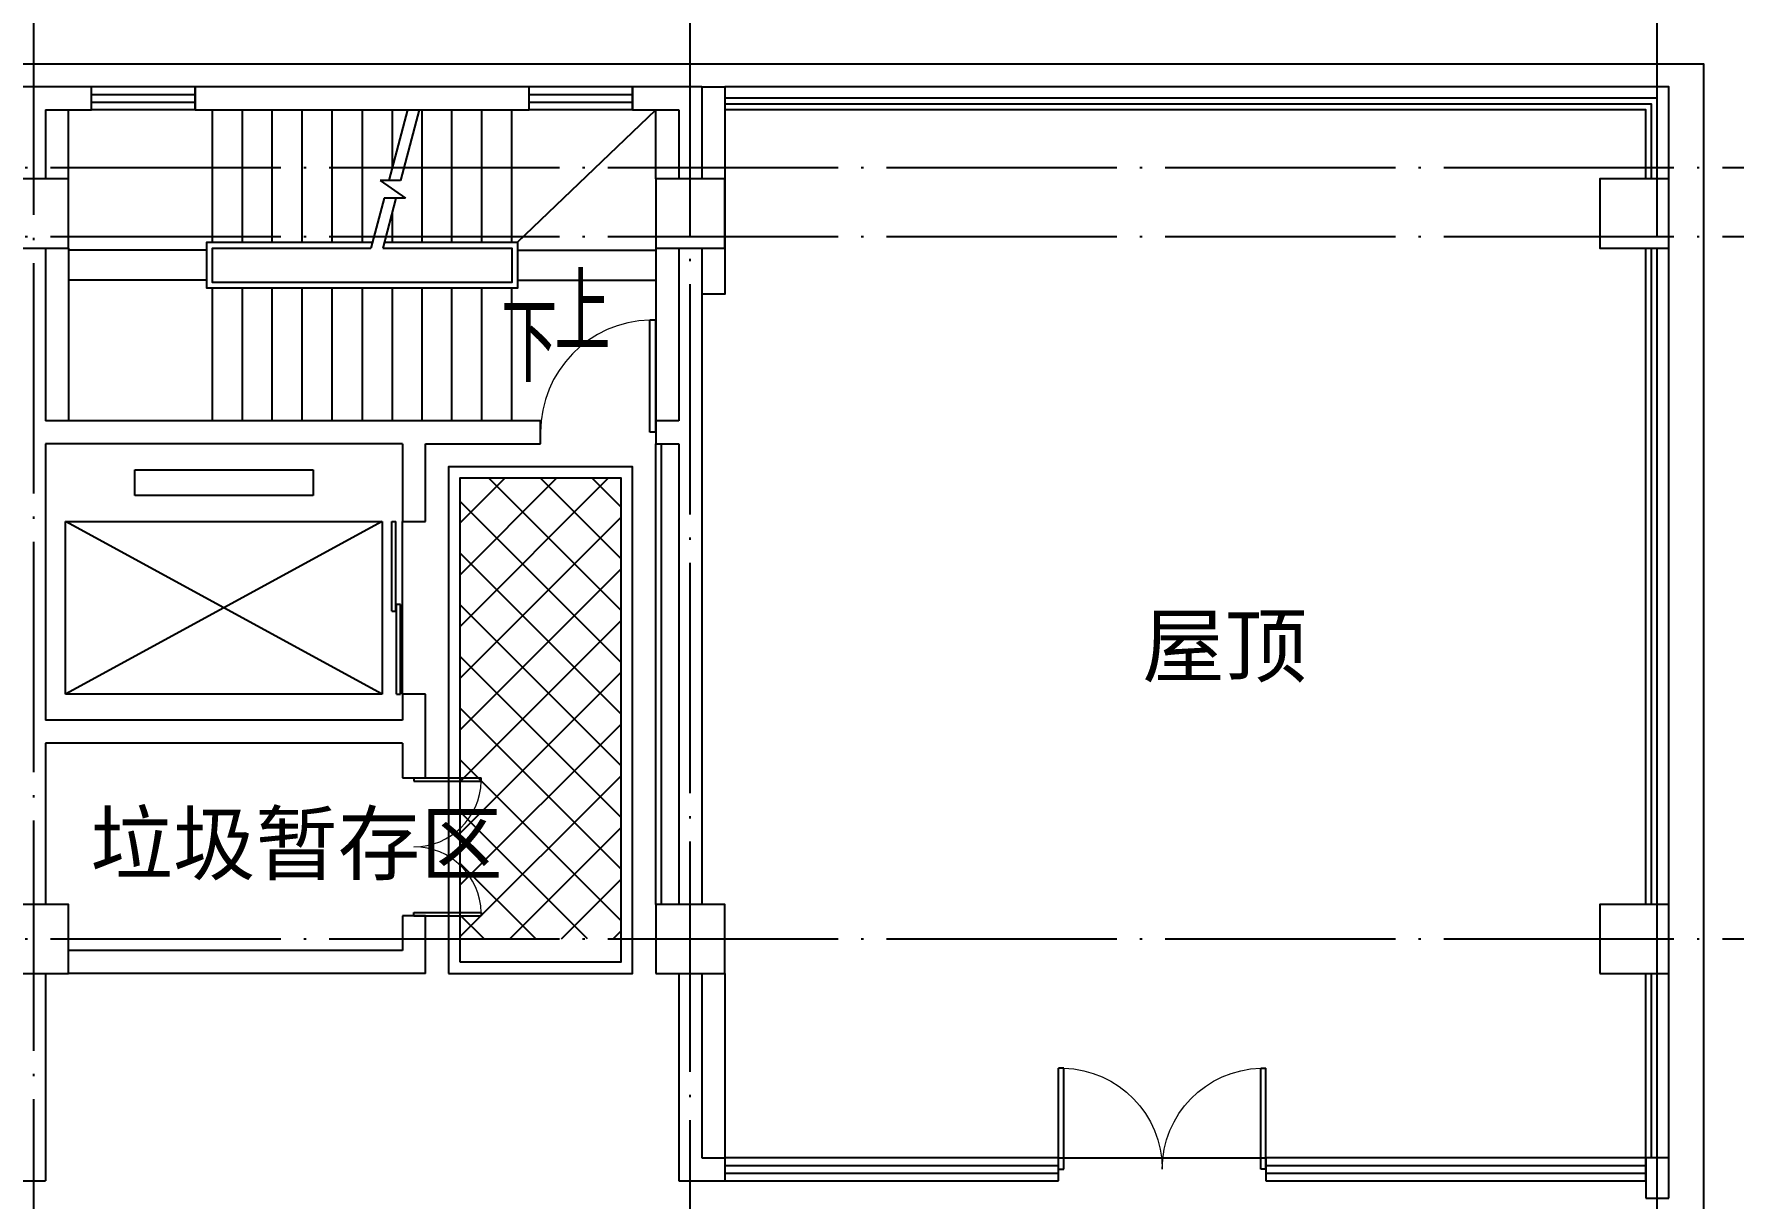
# Model space of a CAD drawing. Extents: x 122060 to 300410, y -425997 to -174060.
# Drawn here: x 241593 to 256350, y -387976 to -377867 of the extents above; entities that cross this region are included whole.
import ezdxf

# ---------------------------------------------------------------- set-up
doc = ezdxf.new("R2010")
doc.units = 0
doc.header["$LTSCALE"] = 1000
doc.header["$MEASUREMENT"] = 0
doc.linetypes.add('DOTE', pattern=[2.42, 2, -0.2, 0.02, -0.2])
doc.layers.get('0').update_dxf_attribs({"linetype": 'CONTINUOUS'})
for name, color, linetype in [('BALCONY', 6, 'CONTINUOUS'), ('DIM_SYMB', 3, 'CONTINUOUS'), ('DOTE', 1, 'CONTINUOUS'), ('STAIR', 2, 'CONTINUOUS'), ('WALL', 255, 'CONTINUOUS'), ('WINDOW', 4, 'CONTINUOUS'), ('WR-COLUMN', 255, 'CONTINUOUS'), ('WR-WALL', 255, 'CONTINUOUS'), ('平面填充', 251, 'CONTINUOUS'), ('平面看线', 8, 'CONTINUOUS')]:
    doc.layers.add(name, color=color, linetype=linetype)
doc.layers.add('PUB_TEXT', color=7, linetype='CONTINUOUS', lineweight=0)
doc.styles.add('_TCH_DIM', font='SIMPLEX', dxfattribs={"bigfont": 'GBCBIG'})
doc.styles.add('宋体', font='SimSun.ttf')

# ---------------------------------------------------------------- blocks, each defined once
blk = doc.blocks.new('_FZHK')
blk.add_lwpolyline([(-0.5, -0.5), (0.5, -0.5), (0.5, 0.5), (-0.5, 0.5)], close=True)
blk = doc.blocks.new('$TCHSYS$WIN2D')
for p, q in [((-0.5, 0.5), (0.5, 0.5)), ((-0.5, 0.5), (-0.5, -0.5)), ((0.5, 0.5), (0.5, -0.5)), ((0.5, 0.167), (-0.5, 0.167)), ((0.5, -0.167), (-0.5, -0.167)), ((-0.5, -0.5), (0.5, -0.5))]:
    blk.add_line(p, q)
blk = doc.blocks.new('$DorLib2D$00000001')
for p, q in [((0.45, 0.975), (0.5, 0.975)), ((0.45, 0), (0.45, 0.975)), ((0.5, 0), (0.5, 0.975)), ((0.5, 0), (0.45, 0))]:
    blk.add_line(p, q)
at = {"lineweight": 13}
blk.add_arc((0.475, 0), 0.975, 91.4693, 180, dxfattribs=at)
blk = doc.blocks.new('$TCHSYS$LDOR12D')
for p, q in [((-0.02, 0.9582), (0.5, 0.9582)), ((-0.02, 0.9582), (-0.02, 0.7916)), ((0.5, 0.9582), (0.5, 0.7916)), ((-0.02, 0.7916), (0.5, 0.7916)), ((-0.5, 0.7499), (-0.5, 0.5833)), ((-0.5, 0.7499), (0.02, 0.7499)), ((0.02, 0.5833), (0.02, 0.7499)), ((-0.5, 0.5833), (0.02, 0.5833)), ((-0.5, 0.5), (0.5, 0.5))]:
    blk.add_line(p, q)
blk = doc.blocks.new('$DorLib2D$00000002')
for p, q in [((-0.5, 0), (-0.5, 0.4875)), ((-0.475, 0.4875), (-0.5, 0.4875)), ((-0.475, 0), (-0.475, 0.4875)), ((0.475, 0), (0.475, 0.4875)), ((0.475, 0.4875), (0.5, 0.4875)), ((0.5, 0), (0.5, 0.4875)), ((-0.5, 0), (-0.475, 0)), ((0.5, 0), (0.475, 0))]:
    blk.add_line(p, q)
at = {"lineweight": 13}
for centre, start, end in [((-0.4875, 0), 0, 88.53072), ((0.4875, 0), 91.46928, 180)]:
    blk.add_arc(centre, 0.4875, start, end, dxfattribs=at)

msp = doc.modelspace()

# ---------------------------------------------------------------- hatches: boundary and pattern name
at = {"layer": '平面填充'}
h = msp.add_hatch(dxfattribs=at)
h.set_pattern_fill('ANSI37', color=256, scale=200, style=0)
h.set_pattern_definition([(45, (-296345.24, -57608.54), (-224.5064, 224.5064), []), (135, (-296345.24, -57608.54), (-224.5064, -224.5064), [])])
h.paths.add_polyline_path([(245292.7, -385725.6), (246692.7, -385725.6), (246692.7, -381725.6), (245292.7, -381725.6)])

# ---------------------------------------------------------------- linework, layer by layer
at = {"layer": 'BALCONY', "color": 8}
for points in [[(255792.7, -385425.6), (255792.7, -378325.6), (247592.7, -378325.6)], [(255592.7, -379125.6), (255592.7, -378525.6), (247592.7, -378525.6)], [(255592.7, -385425.6), (255592.7, -379725.6)], [(255592.7, -387625.6), (255592.7, -386025.6)], [(255792.7, -387625.6), (255792.7, -386025.6)]]:
    msp.add_lwpolyline(points, dxfattribs=at)
at = {"layer": 'BALCONY'}
for points in [[(255692.7, -379125.6), (255692.7, -378425.6), (247592.7, -378425.6)], [(255642.7, -379125.6), (255642.7, -378475.6), (247592.7, -378475.6)], [(255642.7, -385425.6), (255642.7, -379725.6)], [(255692.7, -385425.6), (255692.7, -379725.6)], [(255642.7, -387625.6), (255642.7, -386025.6)], [(255692.7, -387625.6), (255692.7, -386025.6)]]:
    msp.add_lwpolyline(points, dxfattribs=at)
at = {"layer": 'DIM_SYMB'}
for points in [[(245742.7, -380650.6, 0, 0, 0), (242492.7, -380650.6, 0, 0, 0), (242492.7, -379100.6, 0, 0, 0), (243957.4, -379100.6, 160, 0, 0), (244557.4, -379100.6, 0, 0, 0)], [(246392.7, -380105.6, 0, 0, 0), (246392.7, -380105.6, 0, 0, 0), (246392.7, -379100.6, 0, 0, 0), (245246.2, -379100.6, 160, 0, 0), (244646.2, -379100.6, 0, 0, 0)]]:
    msp.add_lwpolyline(points, format="xyseb", dxfattribs=at)
at = {"layer": 'DOTE', "linetype": 'DOTE'}
for p, q in [((247292.7, -401400.9), (247292.7, -374585.9)), ((255692.7, -401400.9), (255692.7, -374585.9)), ((241592.7, -401218.4), (241592.7, -375796.5)), ((157037.6, -379025.6), (258044.4, -379025.6)), ((157037.6, -379625.6), (258044.4, -379625.6)), ((157037.6, -385725.6), (258044.4, -385725.6))]:
    msp.add_line(p, q, dxfattribs=at)
at = {"layer": 'STAIR'}
for p, q in [((241892.7, -379125.6), (241892.7, -378525.6)), ((243142.7, -379675.6), (243142.7, -378525.6)), ((243402.7, -379675.6), (243402.7, -378525.6)), ((243662.7, -379675.6), (243662.7, -378525.6)), ((243922.7, -379675.6), (243922.7, -378525.6)), ((244182.7, -379675.6), (244182.7, -378525.6)), ((244442.7, -378525.6), (244442.7, -379675.6)), ((244835.9, -378525.6), (244673.9, -379138.9)), ((244702.7, -378525.6), (244702.7, -379029.8)), ((244939.3, -378525.6), (244777.4, -379138.5)), ((244962.7, -378525.6), (244962.7, -379675.6)), ((245222.7, -379675.6), (245222.7, -378525.6)), ((245482.7, -379675.6), (245482.7, -378525.6)), ((245742.7, -379675.6), (245742.7, -378525.6)), ((245792.7, -379675.6), (246992.7, -378525.6)), ((246992.7, -379125.6), (246992.7, -378525.6)), ((244777.4, -379138.5), (244599, -379139.2)), ((244599, -379139.2), (244819.9, -379292.7)), ((244633.1, -379293.3), (244519, -379725.6)), ((244736.6, -379293), (244622.4, -379725.6)), ((244819.9, -379292.7), (244633.1, -379293.3)), ((244702.7, -379421.4), (244702.7, -379675.6)), ((241892.7, -379725.6), (241892.7, -381225.6)), ((243092.7, -379745.6), (241892.7, -379745.6)), ((245792.7, -379745.6), (246992.7, -379745.6)), ((246992.7, -379725.6), (246992.7, -381225.6)), ((243092.7, -380005.6), (241892.7, -380005.6)), ((245792.7, -380005.6), (246992.7, -380005.6)), ((243142.7, -381225.6), (243142.7, -380075.6)), ((243402.7, -381225.6), (243402.7, -380075.6)), ((243662.7, -381225.6), (243662.7, -380075.6)), ((243922.7, -381225.6), (243922.7, -380075.6)), ((244182.7, -381225.6), (244182.7, -380075.6)), ((244442.7, -380075.6), (244442.7, -381225.6)), ((244702.7, -380075.6), (244702.7, -381225.6)), ((244962.7, -380075.6), (244962.7, -381225.6)), ((245222.7, -381225.6), (245222.7, -380075.6)), ((245482.7, -381225.6), (245482.7, -380075.6)), ((245742.7, -381225.6), (245742.7, -380075.6)), ((242467.7, -381875.6), (242467.7, -381650.6)), ((242467.7, -381650.6), (244017.7, -381650.6)), ((244017.7, -381650.6), (244017.7, -381875.6)), ((244017.7, -381875.6), (242467.7, -381875.6)), ((241867.7, -383600.6), (241867.7, -382100.6)), ((241867.7, -382100.6), (244617.7, -382100.6)), ((244617.7, -382100.6), (241867.7, -383600.6)), ((244617.7, -383600.6), (241867.7, -382100.6)), ((244617.7, -382100.6), (244617.7, -383600.6)), ((244617.7, -383600.6), (241867.7, -383600.6))]:
    msp.add_line(p, q, dxfattribs=at)
for points in [[(244635.6, -379675.6), (245792.7, -379675.6), (245792.7, -380075.6), (243092.7, -380075.6), (243092.7, -379675.6), (244532.2, -379675.6)], [(244622.4, -379725.6), (245742.7, -379725.6), (245742.7, -380025.6), (243142.7, -380025.6), (243142.7, -379725.6), (244519, -379725.6)]]:
    msp.add_lwpolyline(points, dxfattribs=at)
at = {"layer": 'WALL'}
for p, q in [((244792.7, -385825.6), (241892.7, -385825.6)), ((244992.7, -386025.6), (241892.7, -386025.6)), ((247392.7, -387625.6), (247593.5, -387625.6)), ((247593.5, -387625.6), (247593.5, -387825.6)), ((240892.7, -387825.6), (241692.7, -387825.6)), ((247192.7, -387825.6), (247593.5, -387825.6))]:
    msp.add_line(p, q, dxfattribs=at)
at = {"layer": 'WALL', "color": 4}
for p, q in [((250492.7, -387625.6), (247593.5, -387625.6)), ((250492.7, -387825.6), (250492.7, -387625.6)), ((255592.7, -387625.6), (252292.7, -387625.6)), ((252292.7, -387625.6), (252292.7, -387825.6)), ((255592.7, -387825.6), (255592.7, -387625.6)), ((247593.5, -387692.3), (250492.7, -387692.3)), ((247593.5, -387758.9), (250492.7, -387758.9)), ((247593.5, -387825.6), (250492.7, -387825.6)), ((252292.7, -387692.3), (255592.7, -387692.3)), ((252292.7, -387758.9), (255592.7, -387758.9)), ((252292.7, -387825.6), (255592.7, -387825.6))]:
    msp.add_line(p, q, dxfattribs=at)
at = {"layer": 'WINDOW'}
msp.add_line((250492.7, -387625.6), (252292.7, -387625.6), dxfattribs=at)
at = {"layer": 'WR-WALL'}
for p, q in [((242092.7, -378325.6), (241492.7, -378325.6)), ((242092.7, -378525.6), (242092.7, -378325.6)), ((245892.7, -378325.6), (242992.7, -378325.6)), ((242992.7, -378325.6), (242992.7, -378525.6)), ((245892.7, -378525.6), (245892.7, -378325.6)), ((247392.7, -378325.6), (246792.7, -378325.6)), ((246792.7, -378325.6), (246792.7, -378525.6)), ((247392.7, -378325.6), (247392.7, -379125.6)), ((241692.7, -378525.6), (242092.7, -378525.6)), ((241692.7, -378525.6), (241692.7, -379025.6)), ((242992.7, -378525.6), (245892.7, -378525.6)), ((246792.7, -378525.6), (247192.7, -378525.6)), ((247192.7, -378525.6), (247192.7, -379125.6)), ((241692.7, -379025.6), (241692.7, -379125.6)), ((241692.7, -379725.6), (241692.7, -381225.6)), ((247192.7, -379725.6), (247192.7, -381225.6)), ((247392.7, -379725.6), (247392.7, -381325.6)), ((244892.7, -381225.6), (241692.7, -381225.6)), ((245992.7, -381225.6), (244892.7, -381225.6)), ((245992.7, -381425.6), (245992.7, -381225.6)), ((247192.7, -381225.6), (246992.7, -381225.6)), ((246992.7, -381225.6), (246992.7, -381425.6)), ((247392.7, -381325.6), (247392.7, -385425.6)), ((244792.7, -381425.6), (241692.7, -381425.6)), ((241692.7, -381425.6), (241692.7, -383825.6)), ((244792.7, -381425.6), (244792.7, -382100.6)), ((244992.7, -381425.6), (245992.7, -381425.6)), ((244992.7, -382100.6), (244992.7, -381425.6)), ((246992.7, -385425.6), (246992.7, -381425.6)), ((246992.7, -381425.6), (247192.7, -381425.6)), ((247042.7, -385425.6), (247042.7, -381425.6)), ((247192.7, -381425.6), (247192.7, -385425.6)), ((244792.7, -382100.6), (244992.7, -382100.6)), ((244992.7, -383600.6), (244792.7, -383600.6)), ((244792.7, -383600.6), (244792.7, -383825.6)), ((244992.7, -383925.6), (244992.7, -383600.6)), ((244792.7, -383825.6), (241692.7, -383825.6)), ((244992.7, -384325.6), (244992.7, -383925.6)), ((244792.7, -384025.6), (241692.7, -384025.6)), ((241692.7, -384025.6), (241692.7, -385425.6)), ((244792.7, -384025.6), (244792.7, -384325.6)), ((244792.7, -384325.6), (244992.7, -384325.6)), ((244992.7, -385525.6), (244792.7, -385525.6)), ((244792.7, -385525.6), (244792.7, -385825.6)), ((244992.7, -386025.6), (244992.7, -385525.6)), ((241692.7, -386025.6), (241692.7, -387825.6)), ((247192.7, -386025.6), (247192.7, -387825.6)), ((247392.7, -386025.6), (247392.7, -387625.6)), ((247592.7, -386025.6), (247592.7, -387625.6)), ((255592.7, -387625.6), (255592.7, -387975.6)), ((255792.7, -387625.6), (255592.7, -387625.6)), ((255792.7, -387975.6), (255792.7, -387625.6)), ((255592.7, -387975.6), (255792.7, -387975.6))]:
    msp.add_line(p, q, dxfattribs=at)
msp.add_lwpolyline([(247392.7, -378325.6), (247592.7, -378325.6), (247592.7, -380125.6), (247392.7, -380125.6)], dxfattribs=at)
at = {"layer": '平面填充'}
for points in [[(245192.7, -386025.6), (246792.7, -386025.6), (246792.7, -381625.6), (245192.7, -381625.6)], [(245292.7, -385925.6), (246692.7, -385925.6), (246692.7, -381725.6), (245292.7, -381725.6)]]:
    msp.add_lwpolyline(points, close=True, dxfattribs=at)
at = {"layer": '平面看线'}
msp.add_lwpolyline([(159892.7, -378125.6), (183292.7, -378125.6), (183292.7, -378925.6), (186492.7, -378925.6), (186492.7, -378125.6), (229492.7, -378125.6), (229492.7, -378925.6), (232692.7, -378925.6), (232692.7, -378125.6), (256092.7, -378125.6), (256092.7, -399325.6), (236892.7, -399325.6), (236892.7, -398525.6), (233692.7, -398525.6), (233692.7, -399325.6), (190692.7, -399325.6), (190692.7, -398525.6), (187492.7, -398525.6), (187492.7, -399325.6), (159892.7, -399325.6), (159892.7, -378125.6)], dxfattribs=at)

# ---------------------------------------------------------------- block references
at = {"layer": 'WINDOW'}
for name, p, xscale, yscale, zscale, rotation in [('$TCHSYS$WIN2D', (242542.7, -378425.6), 900, 200, 900, 180), ('$TCHSYS$WIN2D', (246342.7, -378425.6), 900, 200, 900, 180), ('$DorLib2D$00000001', (246492.7, -381325.6), -1000, -1000, -1000, 180), ('$TCHSYS$LDOR12D', (244892.7, -382850.6), -1500, -200, -1500, 270), ('$DorLib2D$00000002', (244892.7, -384925.6), 1200, 1200, 1200, 270)]:
    msp.add_blockref(name, p, dxfattribs=dict(at, xscale=xscale, yscale=yscale, zscale=zscale, rotation=rotation))
at = {"layer": 'WINDOW', "xscale": -1800, "yscale": 1800, "zscale": -1800}
msp.add_blockref('$DorLib2D$00000002', (251392.7, -387725.6), dxfattribs=at)
at = {"layer": 'WR-COLUMN', "xscale": 600, "yscale": 600, "zscale": 600}
for p in [(241592.7, -379425.6), (247292.7, -379425.6), (241592.7, -385725.6), (247292.7, -385725.6), (255492.7, -385725.6)]:
    msp.add_blockref('_FZHK', p, dxfattribs=at)
at = {"layer": 'WR-COLUMN', "xscale": 600, "yscale": 600, "zscale": 600, "rotation": 90}
msp.add_blockref('_FZHK', (255492.7, -379425.6), dxfattribs=at)

# ---------------------------------------------------------------- texts
at = {"layer": 'PUB_TEXT'}
for s, height, style, p in [('上', 675.2, '_TCH_DIM', (246114.6, -380624.2)), ('下', 675.2, '_TCH_DIM', (245652.7, -380889.8)), ('屋顶', 525, '宋体', (251219.2, -383441.3)), ('垃圾暂存区', 525, '宋体', (242082.8, -385159.2))]:
    msp.add_text(s, height=height, dxfattribs=dict(at, style=style)).set_placement(p)

doc.saveas('drawing.dxf')
